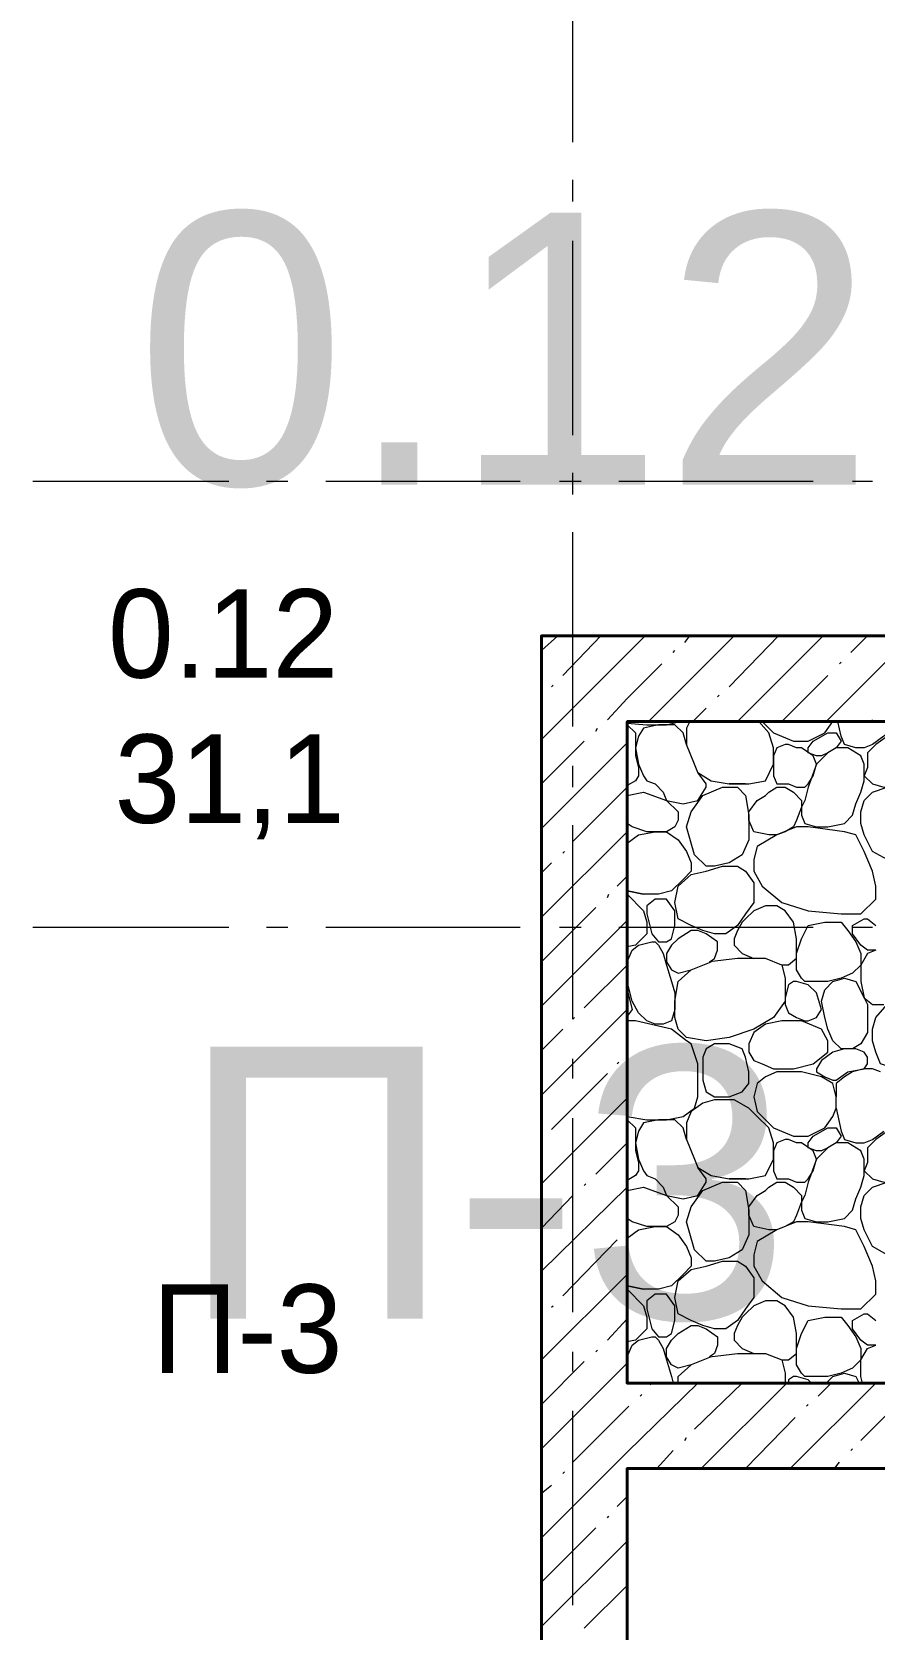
# Model space of a CAD drawing. Header units: millimetres. Extents: x -249154 to 415037, y -45458 to 354837.
# Drawn here: x -136795 to -134628, y 16717 to 20828 of the extents above; entities that cross this region are included whole.
import ezdxf

# ---------------------------------------------------------------- set-up
doc = ezdxf.new("R2010")
doc.units = ezdxf.units.MM
doc.layers.add('PDF _Текст', color=7, linetype='Continuous')
doc.styles.get("Standard").update_dxf_attribs({"font": 'arial.ttf'})

msp = doc.modelspace()

# ---------------------------------------------------------------- linework, layer by layer
at = {"lineweight": 40}
msp.add_lwpolyline([(-137004.9, 22675.7), (-129477, 22675.7), (-129477, 19273.9), (-135263.8, 19273.9), (-135484.1, 19273.9), (-135484.1, 15139.2), (-135581.5, 15139.2), (-135581.5, 14918.9), (-135263.8, 14918.9), (-135263.8, 15139.2), (-135263.8, 17130.3), (-131561.2, 17130.3), (-131561.2, 16732.1), (-131340.9, 16732.1), (-131340.9, 17130.3), (-131340.9, 17350.6), (-132340.7, 17350.6), (-132340.7, 19053.6), (-129256.7, 19053.6), (-129256.7, 19273.9), (-129256.7, 22675.7), (-127358.8, 22675.7), (-124503.5, 22675.7)], dxfattribs=at)
at = {"lineweight": 9}
for points in [[(-135403.6, 20544.8), (-135403.6, 21044.7)], [(-135403.6, 20392.3), (-135403.6, 20447.4)], [(-135403.6, 19790.7), (-135403.6, 20290.6)], [(-135403.6, 19638.2), (-135403.6, 19693.3)], [(-136793.1, 19672.1), (-136289, 19672.1)], [(-136191.6, 19672.1), (-136136.5, 19672.1)], [(-136039.1, 19672.1), (-135539.2, 19672.1)], [(-135437.5, 19672.1), (-135382.4, 19672.1)], [(-135285, 19672.1), (-134785.1, 19672.1)], [(-134683.4, 19672.1), (-134632.6, 19672.1)], [(-135403.6, 19040.9), (-135403.6, 19540.8)], [(-135484.1, 19007), (-135263.8, 19227.3), (-135217.2, 19273.9)], [(-135484.1, 19235.8), (-135441.7, 19273.9)], [(-135429, 19172.2), (-135331.6, 19273.9)], [(-135208.7, 19053.6), (-134988.4, 19273.9)], [(-135115.5, 19257), (-135102.8, 19273.9)], [(-135001.2, 19142.6), (-134874.1, 19273.9)], [(-134980, 19053.6), (-134759.7, 19273.9)], [(-134751.2, 19053.6), (-134530.9, 19273.9)], [(-134687.7, 19231.5), (-134645.3, 19273.9)], [(-135314.6, 19057.9), (-135263.8, 19112.9), (-135174.8, 19201.9)], [(-135145.2, 19231.5), (-135140.9, 19235.8)], [(-134717.3, 19201.9), (-134713.1, 19206.1)], [(-134865.6, 19053.6), (-134747, 19172.2)], [(-135458.7, 19142.6), (-135454.4, 19146.8)], [(-135030.8, 19117.2), (-135026.6, 19121.4)], [(-135094.3, 19053.6), (-135060.5, 19087.5)], [(-135344.3, 19028.2), (-135340.1, 19036.7)], [(-135263.8, 19049.4), (-135213, 19045.1), (-135162.1, 19045.1), (-135128.2, 19053.6)], [(-135263.8, 19045.1), (-135242.6, 19024), (-135242.6, 19002.8), (-135242.6, 18964.7), (-135234.1, 18935), (-135234.1, 18913.8), (-135242.6, 18901.1), (-135263.8, 18888.4)], [(-135102.8, 19053.6), (-135111.3, 19036.7), (-135111.3, 18994.3)], [(-135081.6, 18922.3), (-135047.8, 18901.1), (-135001.2, 18892.6), (-134950.3, 18892.6), (-134908, 18901.1), (-134886.8, 18943.5), (-134886.8, 18985.8), (-134899.5, 19024), (-134924.9, 19053.6)], [(-134916.4, 19053.6), (-134908, 19045.1), (-134886.8, 19024), (-134835.9, 19002.8), (-134797.8, 19002.8), (-134755.4, 19024), (-134734.3, 19053.6)], [(-134581.8, 19053.6), (-134581.8, 19045.1), (-134581.8, 19036.7), (-134602.9, 19015.5), (-134632.6, 18994.3), (-134653.8, 18985.8), (-134675, 18985.8), (-134704.6, 18994.3), (-134713.1, 19015.5), (-134721.6, 19053.6)], [(-134636.8, 19053.6), (-134632.6, 19057.9)], [(-135484.1, 18892.6), (-135373.9, 19002.8)], [(-135484.1, 18778.3), (-135263.8, 18998.5)], [(-135403.6, 18884.2), (-135403.6, 18939.2)], [(-135403.6, 18744.4), (-135263.8, 18884.2)], [(-135263.8, 18863), (-135221.4, 18871.5), (-135162.1, 18850.3), (-135132.5, 18820.6), (-135132.5, 18799.4), (-135140.9, 18782.5), (-135162.1, 18769.8), (-135213, 18769.8), (-135251.1, 18782.5), (-135263.8, 18791)], [(-134958.8, 18892.6), (-135001.2, 18892.6)], [(-134594.5, 18697.8), (-134632.6, 18718.9), (-134653.8, 18761.3), (-134662.2, 18791), (-134662.2, 18820.6), (-134653.8, 18850.3), (-134632.6, 18871.5), (-134594.5, 18884.2)], [(-135484.1, 18549.5), (-135263.8, 18769.8)], [(-135403.6, 18286.8), (-135403.6, 18786.7)], [(-135263.8, 18740.1), (-135234.1, 18761.3), (-135191.8, 18769.8), (-135162.1, 18769.8), (-135132.5, 18748.6), (-135111.3, 18718.9), (-135098.6, 18689.3), (-135098.6, 18668.1), (-135119.8, 18646.9), (-135149.4, 18617.3), (-135183.3, 18608.8), (-135221.4, 18608.8)], [(-135429, 18714.7), (-135424.8, 18718.9)], [(-135484.1, 18663.9), (-135458.7, 18689.3)], [(-135289.2, 18630), (-135263.8, 18655.4)], [(-135314.6, 18600.3), (-135310.4, 18608.8)], [(-135263.8, 18608.8), (-135221.4, 18566.4), (-135213, 18536.8), (-135213, 18507.1), (-135242.6, 18477.5), (-135263.8, 18473.2)], [(-135484.1, 18435.1), (-135344.3, 18574.9)], [(-134827.5, 18435.1), (-134827.5, 18464.8), (-134827.5, 18494.4), (-134835.9, 18536.8), (-134857.1, 18566.4), (-134878.3, 18579.1), (-134908, 18579.1), (-134937.6, 18566.4), (-134958.8, 18545.3), (-134967.3, 18536.8), (-134980, 18515.6), (-134988.4, 18494.4), (-134988.4, 18477.5), (-134967.3, 18456.3), (-134937.6, 18443.6)], [(-134624.1, 18464.8), (-134645.3, 18464.8), (-134662.2, 18477.5), (-134683.4, 18507.1), (-134683.4, 18528.3), (-134653.8, 18545.3), (-134645.3, 18545.3), (-134624.1, 18528.3)], [(-136793.1, 18524.1), (-136289, 18524.1)], [(-136191.6, 18524.1), (-136136.5, 18524.1)], [(-136039.1, 18524.1), (-135539.2, 18524.1)], [(-135484.1, 18320.7), (-135263.8, 18541)], [(-135437.5, 18524.1), (-135382.4, 18524.1)], [(-135285, 18524.1), (-134785.1, 18524.1)], [(-134865.6, 18426.6), (-134908, 18443.6), (-134980, 18443.6), (-135052, 18435.1), (-135039.3, 18443.6), (-135030.8, 18464.8), (-135030.8, 18486), (-135060.5, 18507.1), (-135081.6, 18515.6), (-135098.6, 18515.6), (-135132.5, 18494.4), (-135149.4, 18477.5), (-135162.1, 18456.3), (-135162.1, 18435.1), (-135149.4, 18413.9), (-135132.5, 18405.5), (-135098.6, 18413.9), (-135047.8, 18435.1)], [(-134624.1, 18464.8), (-134645.3, 18456.3), (-134662.2, 18426.6), (-134683.4, 18405.5), (-134713.1, 18392.8), (-134747, 18384.3), (-134763.9, 18384.3), (-134806.3, 18384.3), (-134814.8, 18392.8), (-134827.5, 18413.9), (-134827.5, 18456.3), (-134814.8, 18494.4), (-134797.8, 18528.3), (-134755.4, 18536.8), (-134713.1, 18536.8), (-134696.1, 18515.6), (-134675, 18486), (-134662.2, 18456.3), (-134662.2, 18426.6), (-134662.2, 18384.3), (-134653.8, 18341.9), (-134632.6, 18325), (-134602.9, 18325)], [(-134683.4, 18524.1), (-134632.6, 18524.1)], [(-135263.8, 18435.1), (-135251.1, 18464.8), (-135234.1, 18477.5), (-135200.3, 18486), (-135191.8, 18486), (-135183.3, 18477.5), (-135170.6, 18456.3), (-135162.1, 18426.6), (-135149.4, 18384.3), (-135140.9, 18354.6), (-135140.9, 18312.3), (-135149.4, 18282.6), (-135170.6, 18274.1), (-135191.8, 18274.1), (-135213, 18282.6), (-135234.1, 18303.8), (-135251.1, 18333.4), (-135263.8, 18384.3)], [(-135373.9, 18316.5), (-135263.8, 18426.6)], [(-134827.5, 18443.6), (-134848.6, 18426.6), (-134865.6, 18426.6), (-134857.1, 18392.8), (-134857.1, 18333.4), (-134886.8, 18291.1), (-134937.6, 18261.4), (-135001.2, 18240.2), (-135060.5, 18231.8), (-135111.3, 18240.2), (-135132.5, 18261.4), (-135140.9, 18291.1), (-135140.9, 18333.4), (-135132.5, 18384.3), (-135098.6, 18413.9)], [(-135263.8, 18363.1), (-135251.1, 18312.3), (-135263.8, 18295.3)], [(-135484.1, 18092), (-135263.8, 18312.3)], [(-135484.1, 18206.4), (-135429, 18261.4)], [(-135403.6, 18286.8), (-135399.4, 18291.1)], [(-135263.8, 18036.9), (-135213, 18028.4), (-135162.1, 18028.4), (-135119.8, 18036.9), (-135090.1, 18058.1), (-135081.6, 18087.7), (-135081.6, 18130.1), (-135081.6, 18172.5), (-135098.6, 18223.3), (-135111.3, 18231.8), (-135149.4, 18261.4), (-135242.6, 18282.6), (-135263.8, 18282.6)], [(-135403.6, 18134.3), (-135403.6, 18185.2)], [(-135289.2, 18172.5), (-135285, 18176.7)], [(-135458.7, 18003), (-135314.6, 18147)], [(-134611.4, 18151.3), (-134632.6, 18159.8), (-134653.8, 18159.8), (-134683.4, 18151.3), (-134704.6, 18138.6), (-134725.8, 18121.6), (-134725.8, 18087.7), (-134734.3, 18121.6), (-134763.9, 18138.6), (-134814.8, 18151.3), (-134848.6, 18151.3), (-134878.3, 18151.3), (-134908, 18138.6), (-134929.1, 18121.6), (-134937.6, 18087.7), (-134929.1, 18049.6), (-134908, 18028.4), (-134886.8, 18007.2), (-134835.9, 17986.1), (-134797.8, 17986.1), (-134755.4, 18007.2), (-134734.3, 18036.9), (-134725.8, 18058.1), (-134713.1, 17998.8), (-134704.6, 17977.6), (-134675, 17969.1), (-134653.8, 17969.1), (-134632.6, 17977.6), (-134602.9, 17998.8)], [(-135484.1, 17863.2), (-135263.8, 18083.5)], [(-134725.8, 18058.1), (-134725.8, 18087.7)], [(-135403.6, 17532.8), (-135403.6, 18032.7)], [(-135263.8, 18028.4), (-135242.6, 18007.2), (-135242.6, 17986.1), (-135242.6, 17947.9), (-135234.1, 17918.3), (-135234.1, 17897.1), (-135242.6, 17884.4), (-135263.8, 17871.7)], [(-135111.3, 17977.6), (-135119.8, 18007.2), (-135140.9, 18028.4), (-135183.3, 18028.4), (-135221.4, 18020), (-135234.1, 17998.8), (-135242.6, 17969.1), (-135234.1, 17926.8), (-135221.4, 17897.1), (-135213, 17884.4), (-135191.8, 17875.9), (-135170.6, 17854.7), (-135162.1, 17833.6), (-135119.8, 17825.1), (-135081.6, 17833.6), (-135060.5, 17867.4), (-135060.5, 17875.9), (-135081.6, 17905.6)], [(-135484.1, 17977.6), (-135484.1, 17977.6)], [(-135344.3, 17888.6), (-135263.8, 17969.1)], [(-135484.1, 17638.7), (-135263.8, 17854.7)], [(-135373.9, 17859), (-135369.7, 17863.2)], [(-135263.8, 17846.3), (-135221.4, 17854.7), (-135162.1, 17833.6), (-135132.5, 17803.9), (-135132.5, 17782.7), (-135140.9, 17765.8), (-135162.1, 17753.1), (-135213, 17753.1), (-135251.1, 17765.8), (-135263.8, 17774.2)], [(-134958.8, 17875.9), (-135001.2, 17875.9)], [(-134594.5, 17681), (-134632.6, 17702.2), (-134653.8, 17744.6), (-134662.2, 17774.2), (-134662.2, 17803.9), (-134653.8, 17833.6), (-134632.6, 17854.7), (-134594.5, 17867.4)], [(-135484.1, 17748.8), (-135403.6, 17833.6)], [(-135263.8, 17723.4), (-135234.1, 17744.6), (-135191.8, 17753.1), (-135162.1, 17753.1), (-135132.5, 17731.9), (-135111.3, 17702.2), (-135098.6, 17672.6), (-135098.6, 17651.4), (-135119.8, 17630.2), (-135149.4, 17600.6), (-135183.3, 17592.1), (-135221.4, 17592.1)], [(-135429, 17575.1), (-135289.2, 17719.2)], [(-135484.1, 17409.9), (-135263.8, 17630.2)], [(-135263.8, 17592.1), (-135221.4, 17549.7), (-135213, 17520.1), (-135213, 17490.4), (-135242.6, 17460.8), (-135263.8, 17456.5)], [(-134827.5, 17418.4), (-134827.5, 17448), (-134827.5, 17477.7), (-134835.9, 17520.1), (-134857.1, 17549.7), (-134878.3, 17562.4), (-134908, 17562.4), (-134937.6, 17549.7), (-134958.8, 17528.5), (-134967.3, 17520.1), (-134980, 17498.9), (-134988.4, 17477.7), (-134988.4, 17460.8), (-134967.3, 17439.6), (-134937.6, 17426.9)], [(-135458.7, 17545.5), (-135454.4, 17549.7)], [(-135314.6, 17460.8), (-135263.8, 17515.8)], [(-134658, 17350.6), (-134662.2, 17367.6), (-134662.2, 17409.9), (-134683.4, 17388.7), (-134713.1, 17376), (-134747, 17367.6), (-134763.9, 17367.6), (-134806.3, 17367.6), (-134814.8, 17376), (-134827.5, 17397.2), (-134827.5, 17439.6), (-134814.8, 17477.7), (-134797.8, 17511.6), (-134755.4, 17520.1), (-134713.1, 17520.1), (-134696.1, 17498.9), (-134675, 17469.2), (-134662.2, 17439.6), (-134662.2, 17409.9), (-134645.3, 17439.6), (-134624.1, 17448), (-134645.3, 17448), (-134662.2, 17460.8), (-134683.4, 17490.4), (-134683.4, 17511.6), (-134653.8, 17528.5), (-134645.3, 17528.5), (-134624.1, 17511.6)], [(-135047.8, 17418.4), (-135098.6, 17397.2), (-135132.5, 17388.7), (-135149.4, 17397.2), (-135162.1, 17418.4), (-135162.1, 17439.6), (-135149.4, 17460.8), (-135132.5, 17477.7), (-135098.6, 17498.9), (-135081.6, 17498.9), (-135060.5, 17490.4), (-135030.8, 17469.2), (-135030.8, 17448), (-135039.3, 17426.9), (-135052, 17418.4), (-134980, 17426.9), (-134908, 17426.9), (-134865.6, 17409.9), (-134848.6, 17409.9), (-134827.5, 17426.9)], [(-135344.3, 17431.1), (-135340.1, 17435.3)], [(-135263.8, 17418.4), (-135251.1, 17448), (-135234.1, 17460.8), (-135200.3, 17469.2), (-135191.8, 17469.2), (-135183.3, 17460.8), (-135170.6, 17439.6), (-135162.1, 17409.9), (-135149.4, 17367.6), (-135145.2, 17350.6)], [(-135484.1, 17295.5), (-135373.9, 17405.7)], [(-135484.1, 17181.2), (-135263.8, 17401.4)], [(-135403.6, 17380.3), (-135403.6, 17431.1)], [(-135132.5, 17350.6), (-135132.5, 17367.6), (-135098.6, 17397.2)], [(-134865.6, 17409.9), (-134857.1, 17376), (-134857.1, 17350.6)], [(-135484.1, 16952.4), (-135263.8, 17172.7), (-135081.6, 17350.6)], [(-135259.6, 17350.6), (-135263.8, 17367.6)], [(-135204.5, 17346.4), (-135196, 17350.6)], [(-135090.1, 17232), (-134967.3, 17350.6)], [(-135073.2, 17130.3), (-134852.9, 17350.6)], [(-134789.3, 17350.6), (-134797.8, 17359.1), (-134827.5, 17367.6), (-134835.9, 17367.6), (-134848.6, 17359.1), (-134848.6, 17350.6)], [(-134844.4, 17130.3), (-134624.1, 17350.6)], [(-134772.4, 17316.7), (-134738.5, 17350.6)], [(-134751.2, 17350.6), (-134734.3, 17367.6), (-134704.6, 17376), (-134675, 17367.6), (-134666.5, 17350.6)], [(-135229.9, 17316.7), (-135225.7, 17321)], [(-134662.2, 17202.3), (-134518.2, 17346.4)], [(-135403.6, 17147.3), (-135263.8, 17287.1), (-135259.6, 17291.3)], [(-135403.6, 16778.7), (-135403.6, 17278.6)], [(-134802, 17291.3), (-134797.8, 17295.5)], [(-134958.8, 17130.3), (-134831.7, 17261.6)], [(-135115.5, 17202.3), (-135111.3, 17210.8)], [(-135187.5, 17130.3), (-135145.2, 17176.9)], [(-134730, 17130.3), (-134717.3, 17147.3)], [(-134687.7, 17176.9), (-134683.4, 17181.2)], [(-135429, 17117.6), (-135424.8, 17121.8)], [(-135484.1, 17066.8), (-135458.7, 17088)], [(-135289.2, 17032.9), (-135263.8, 17058.3)], [(-135314.6, 17003.2), (-135310.4, 17007.5)], [(-135484.1, 16838), (-135344.3, 16977.8)], [(-135484.1, 16723.6), (-135263.8, 16943.9)], [(-135373.9, 16719.4), (-135263.8, 16829.5)]]:
    msp.add_lwpolyline(points, dxfattribs=at)
at = {"lineweight": 40}
msp.add_lwpolyline([(-135263.8, 19053.6), (-132561, 19053.6), (-132561, 17350.6), (-135263.8, 17350.6)], close=True, dxfattribs=at)
at = {"lineweight": 30}
msp.add_lwpolyline([(-135263.8, 17350.6), (-132561, 17350.6), (-132561, 19053.6), (-135263.8, 19053.6)], close=True, dxfattribs=at)
at = {"lineweight": 9}
for points in [[(-135191.8, 18892.6), (-135170.6, 18871.5), (-135162.1, 18850.3), (-135119.8, 18841.8), (-135081.6, 18850.3), (-135060.5, 18884.2), (-135060.5, 18892.6), (-135081.6, 18922.3), (-135090.1, 18943.5), (-135111.3, 18994.3), (-135119.8, 19024), (-135140.9, 19045.1), (-135183.3, 19045.1), (-135221.4, 19036.7), (-135234.1, 19015.5), (-135242.6, 18985.8), (-135234.1, 18943.5), (-135221.4, 18913.8), (-135213, 18901.1)], [(-134581.8, 19024), (-134624.1, 18994.3), (-134645.3, 18973.1), (-134645.3, 18935), (-134653.8, 18913.8), (-134632.6, 18892.6), (-134602.9, 18884.2), (-134581.8, 18884.2), (-134543.6, 18884.2), (-134509.7, 18892.6), (-134501.3, 18913.8), (-134501.3, 18951.9), (-134509.7, 18985.8), (-134509.7, 19002.8), (-134530.9, 19024), (-134552.1, 19036.7), (-134560.6, 19036.7)], [(-134662.2, 18871.5), (-134653.8, 18901.1), (-134653.8, 18943.5), (-134662.2, 18964.7), (-134696.1, 18985.8), (-134725.8, 18985.8), (-134747, 18973.1), (-134776.6, 18943.5), (-134785.1, 18964.7), (-134814.8, 18985.8), (-134827.5, 18985.8), (-134848.6, 18994.3), (-134857.1, 18994.3), (-134878.3, 18985.8), (-134886.8, 18964.7), (-134886.8, 18943.5), (-134886.8, 18913.8), (-134878.3, 18892.6), (-134848.6, 18892.6), (-134827.5, 18884.2), (-134814.8, 18884.2), (-134806.3, 18884.2), (-134797.8, 18892.6), (-134785.1, 18913.8), (-134776.6, 18943.5), (-134797.8, 18884.2), (-134806.3, 18850.3), (-134814.8, 18833.3), (-134814.8, 18812.1), (-134806.3, 18791), (-134776.6, 18782.5), (-134747, 18782.5), (-134704.6, 18791), (-134683.4, 18812.1), (-134675, 18841.8)], [(-134725.8, 18985.8), (-134747, 18973.1), (-134763.9, 18964.7), (-134776.6, 18964.7), (-134797.8, 18973.1), (-134797.8, 18985.8), (-134785.1, 19002.8), (-134747, 19024), (-134725.8, 19024), (-134713.1, 19002.8)], [(-135090.1, 18710.5), (-135098.6, 18740.1), (-135111.3, 18782.5), (-135098.6, 18820.6), (-135068.9, 18863), (-135018.1, 18884.2), (-134980, 18884.2), (-134958.8, 18863), (-134950.3, 18812.1), (-134950.3, 18748.6), (-134967.3, 18710.5), (-135001.2, 18689.3), (-135039.3, 18680.8), (-135052, 18680.8), (-135060.5, 18680.8)], [(-134857.1, 18769.8), (-134878.3, 18761.3), (-134899.5, 18761.3), (-134937.6, 18769.8), (-134950.3, 18799.4), (-134950.3, 18820.6), (-134929.1, 18850.3), (-134908, 18863), (-134899.5, 18871.5), (-134878.3, 18884.2), (-134857.1, 18884.2), (-134835.9, 18871.5), (-134814.8, 18850.3), (-134814.8, 18833.3), (-134827.5, 18799.4), (-134835.9, 18782.5)], [(-134937.6, 18697.8), (-134937.6, 18668.1), (-134916.4, 18630), (-134865.6, 18587.6), (-134797.8, 18566.4), (-134713.1, 18558), (-134662.2, 18558), (-134624.1, 18596.1), (-134624.1, 18630), (-134632.6, 18668.1), (-134653.8, 18718.9), (-134675, 18761.3), (-134704.6, 18769.8), (-134797.8, 18782.5), (-134827.5, 18782.5), (-134878.3, 18761.3), (-134929.1, 18731.7)], [(-135098.6, 18659.6), (-135060.5, 18668.1), (-135018.1, 18680.8), (-134980, 18680.8), (-134958.8, 18668.1), (-134937.6, 18638.5), (-134937.6, 18617.3), (-134937.6, 18587.6), (-134958.8, 18558), (-134980, 18528.3), (-135009.6, 18507.1), (-135039.3, 18507.1), (-135068.9, 18515.6), (-135098.6, 18528.3), (-135132.5, 18545.3), (-135140.9, 18587.6), (-135132.5, 18630)], [(-135263.8, 18617.3), (-135221.4, 18608.8)], [(-135191.8, 18596.1), (-135213, 18579.1), (-135213, 18558), (-135200.3, 18507.1), (-135183.3, 18486), (-135162.1, 18486), (-135149.4, 18494.4), (-135140.9, 18528.3), (-135140.9, 18566.4), (-135162.1, 18596.1)], [(-134797.8, 18375.8), (-134827.5, 18384.3), (-134835.9, 18384.3), (-134848.6, 18375.8), (-134857.1, 18341.9), (-134857.1, 18325), (-134848.6, 18303.8), (-134827.5, 18291.1), (-134806.3, 18282.6), (-134797.8, 18282.6), (-134776.6, 18291.1), (-134763.9, 18312.3), (-134776.6, 18354.6)], [(-134653.8, 18341.9), (-134645.3, 18325), (-134645.3, 18291.1), (-134645.3, 18253), (-134662.2, 18223.3), (-134683.4, 18210.6), (-134713.1, 18210.6), (-134734.3, 18231.8), (-134747, 18261.4), (-134755.4, 18291.1), (-134763.9, 18333.4), (-134755.4, 18363.1), (-134734.3, 18384.3), (-134704.6, 18392.8), (-134675, 18384.3)], [(-134573.3, 18159.8), (-134611.4, 18172.5), (-134624.1, 18202.1), (-134632.6, 18231.8), (-134632.6, 18261.4), (-134624.1, 18291.1), (-134594.5, 18325), (-134543.6, 18354.6), (-134501.3, 18363.1), (-134442, 18363.1), (-134399.6, 18354.6), (-134378.4, 18341.9), (-134348.8, 18303.8), (-134327.6, 18261.4), (-134327.6, 18231.8), (-134348.8, 18189.4), (-134391.1, 18172.5), (-134442, 18159.8), (-134501.3, 18159.8)], [(-134950.3, 18202.1), (-134937.6, 18180.9), (-134916.4, 18172.5), (-134886.8, 18159.8), (-134835.9, 18159.8), (-134785.1, 18172.5), (-134747, 18202.1), (-134747, 18231.8), (-134763.9, 18261.4), (-134814.8, 18282.6), (-134865.6, 18282.6), (-134908, 18274.1), (-134937.6, 18253), (-134950.3, 18223.3)], [(-135068.9, 18130.1), (-135060.5, 18100.4), (-135039.3, 18087.7), (-135001.2, 18087.7), (-134967.3, 18100.4), (-134950.3, 18121.6), (-134950.3, 18151.3), (-134958.8, 18189.4), (-134967.3, 18210.6), (-135001.2, 18223.3), (-135039.3, 18223.3), (-135060.5, 18210.6), (-135068.9, 18189.4)], [(-134763.9, 18180.9), (-134776.6, 18159.8), (-134776.6, 18151.3), (-134755.4, 18138.6), (-134734.3, 18130.1), (-134725.8, 18130.1), (-134696.1, 18151.3), (-134653.8, 18159.8), (-134645.3, 18172.5), (-134645.3, 18189.4), (-134653.8, 18202.1), (-134675, 18210.6), (-134704.6, 18210.6), (-134734.3, 18202.1)], [(-135081.6, 17905.6), (-135047.8, 17884.4), (-135001.2, 17875.9), (-134950.3, 17875.9), (-134908, 17884.4), (-134886.8, 17926.8), (-134886.8, 17969.1), (-134899.5, 18007.2), (-134929.1, 18036.9), (-134950.3, 18058.1), (-134988.4, 18079.3), (-135039.3, 18079.3), (-135068.9, 18070.8), (-135098.6, 18049.6), (-135111.3, 18020), (-135111.3, 17977.6), (-135090.1, 17926.8)], [(-134725.8, 17969.1), (-134747, 17956.4), (-134763.9, 17947.9), (-134776.6, 17947.9), (-134797.8, 17956.4), (-134797.8, 17969.1), (-134785.1, 17986.1), (-134747, 18007.2), (-134725.8, 18007.2), (-134713.1, 17986.1)], [(-134581.8, 18007.2), (-134624.1, 17977.6), (-134645.3, 17956.4), (-134645.3, 17918.3), (-134653.8, 17897.1), (-134632.6, 17875.9), (-134602.9, 17867.4), (-134581.8, 17867.4), (-134543.6, 17867.4), (-134509.7, 17875.9), (-134501.3, 17897.1), (-134501.3, 17935.2), (-134509.7, 17969.1), (-134509.7, 17986.1), (-134530.9, 18007.2), (-134552.1, 18020), (-134560.6, 18020)], [(-134662.2, 17854.7), (-134653.8, 17884.4), (-134653.8, 17926.8), (-134662.2, 17947.9), (-134696.1, 17969.1), (-134725.8, 17969.1), (-134747, 17956.4), (-134776.6, 17926.8), (-134785.1, 17947.9), (-134814.8, 17969.1), (-134827.5, 17969.1), (-134848.6, 17977.6), (-134857.1, 17977.6), (-134878.3, 17969.1), (-134886.8, 17947.9), (-134886.8, 17926.8), (-134886.8, 17897.1), (-134878.3, 17875.9), (-134848.6, 17875.9), (-134827.5, 17867.4), (-134814.8, 17867.4), (-134806.3, 17867.4), (-134797.8, 17875.9), (-134785.1, 17897.1), (-134776.6, 17926.8), (-134797.8, 17867.4), (-134806.3, 17833.6), (-134814.8, 17816.6), (-134814.8, 17795.4), (-134806.3, 17774.2), (-134776.6, 17765.8), (-134747, 17765.8), (-134704.6, 17774.2), (-134683.4, 17795.4), (-134675, 17825.1)], [(-135090.1, 17693.8), (-135098.6, 17723.4), (-135111.3, 17765.8), (-135098.6, 17803.9), (-135068.9, 17846.3), (-135018.1, 17867.4), (-134980, 17867.4), (-134958.8, 17846.3), (-134950.3, 17795.4), (-134950.3, 17731.9), (-134967.3, 17693.8), (-135001.2, 17672.6), (-135039.3, 17664.1), (-135052, 17664.1), (-135060.5, 17664.1)], [(-134857.1, 17753.1), (-134878.3, 17744.6), (-134899.5, 17744.6), (-134937.6, 17753.1), (-134950.3, 17782.7), (-134950.3, 17803.9), (-134929.1, 17833.6), (-134908, 17846.3), (-134899.5, 17854.7), (-134878.3, 17867.4), (-134857.1, 17867.4), (-134835.9, 17854.7), (-134814.8, 17833.6), (-134814.8, 17816.6), (-134827.5, 17782.7), (-134835.9, 17765.8)], [(-134937.6, 17681), (-134937.6, 17651.4), (-134916.4, 17613.3), (-134865.6, 17570.9), (-134797.8, 17549.7), (-134713.1, 17541.2), (-134662.2, 17541.2), (-134624.1, 17579.4), (-134624.1, 17613.3), (-134632.6, 17651.4), (-134653.8, 17702.2), (-134675, 17744.6), (-134704.6, 17753.1), (-134797.8, 17765.8), (-134827.5, 17765.8), (-134878.3, 17744.6), (-134929.1, 17714.9)], [(-135098.6, 17642.9), (-135060.5, 17651.4), (-135018.1, 17664.1), (-134980, 17664.1), (-134958.8, 17651.4), (-134937.6, 17621.7), (-134937.6, 17600.6), (-134937.6, 17570.9), (-134958.8, 17541.2), (-134980, 17511.6), (-135009.6, 17490.4), (-135039.3, 17490.4), (-135068.9, 17498.9), (-135098.6, 17511.6), (-135132.5, 17528.5), (-135140.9, 17570.9), (-135132.5, 17613.3)], [(-135263.8, 17600.6), (-135221.4, 17592.1)], [(-135191.8, 17579.4), (-135213, 17562.4), (-135213, 17541.2), (-135200.3, 17490.4), (-135183.3, 17469.2), (-135162.1, 17469.2), (-135149.4, 17477.7), (-135140.9, 17511.6), (-135140.9, 17549.7), (-135162.1, 17579.4)]]:
    msp.add_lwpolyline(points, close=True, dxfattribs=at)

# ---------------------------------------------------------------- texts
at = {"char_height": 700, "attachment_point": 4}
for s, insert in [('0.12', (-136529.4, 20008.3)), ('П-3', (-136415.1, 17861.4))]:
    msp.add_mtext(s, dxfattribs=dict(at, insert=insert))
at = {"layer": 'PDF _Текст', "char_height": 227.67, "attachment_point": 4, "style": ''}
for s, insert in [('0.12', (-136599.7, 19278.5)), ('31,1', (-136582.8, 18885.1)), ('П-3', (-136485.5, 17489))]:
    msp.add_mtext(s, dxfattribs=dict(at, insert=insert))

doc.saveas('drawing.dxf')
